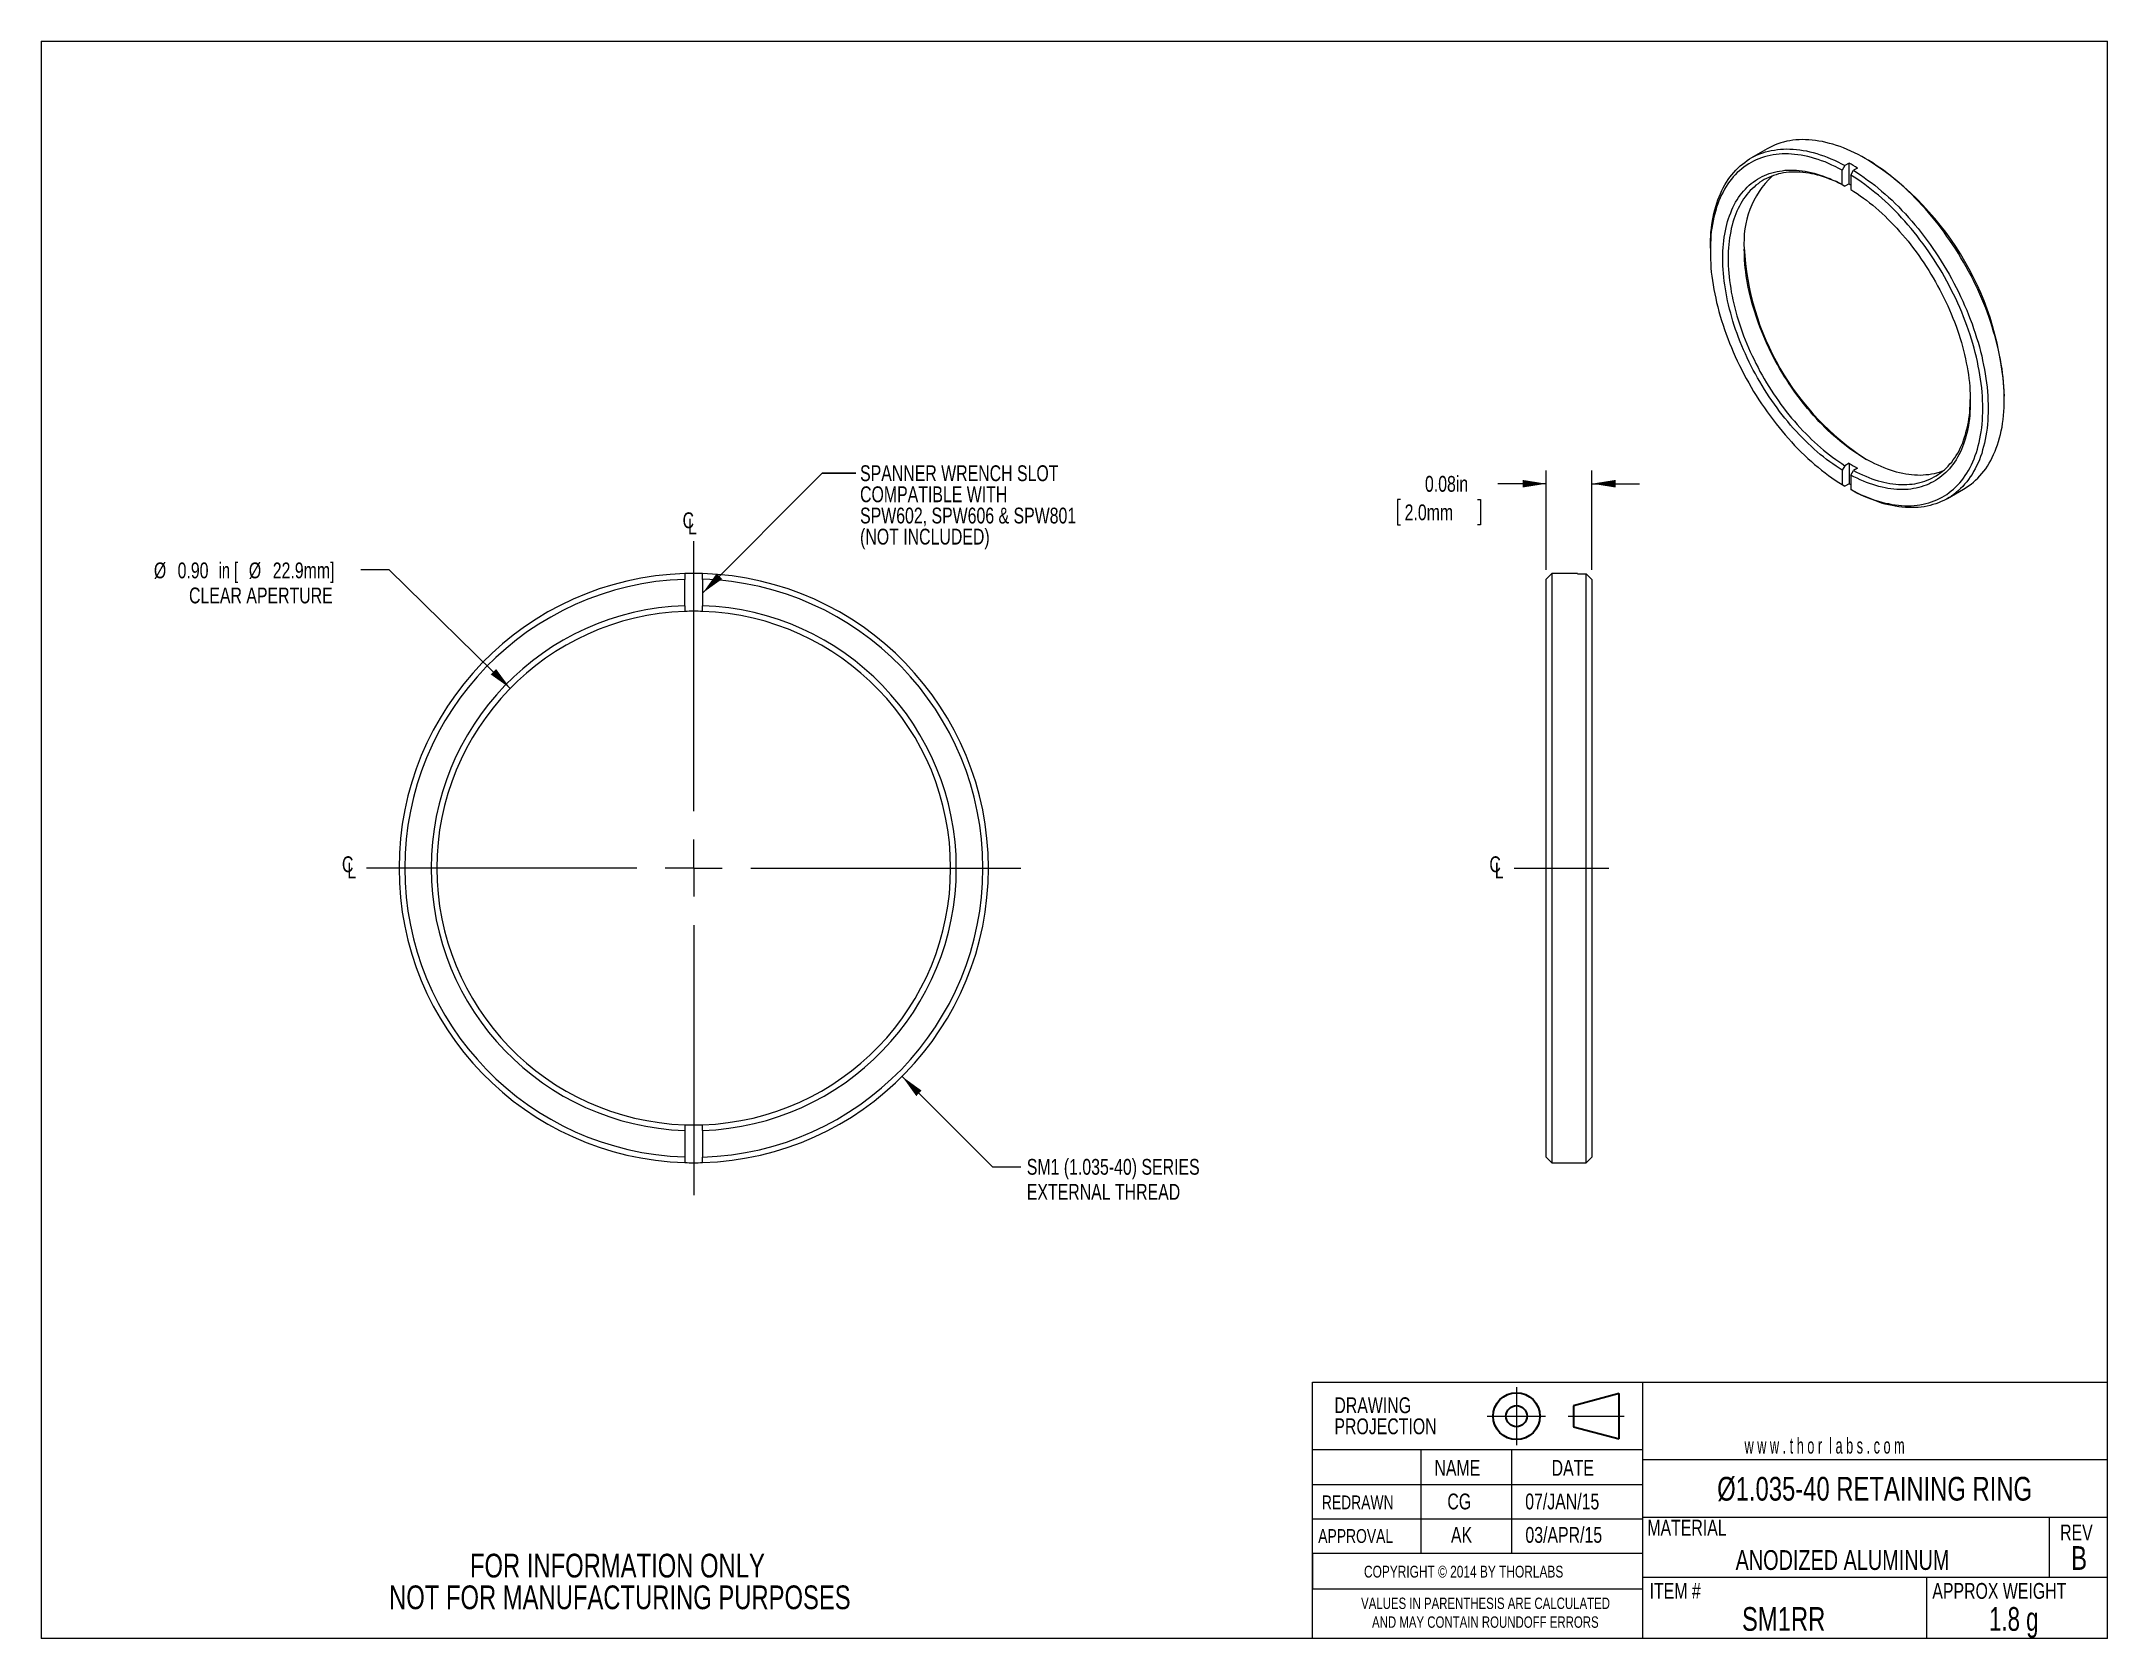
# Model space of a CAD drawing. Header units: inches. Extents: x 0.1 to 10.9, y 0 to 8.5.
import ezdxf

# ---------------------------------------------------------------- set-up
doc = ezdxf.new("R2010")
doc.units = ezdxf.units.IN
doc.header["$MEASUREMENT"] = 0
doc.header["$PDSIZE"] = -1
doc.linetypes.add('CENTERX2', pattern=[0.8, 0.5, -0.1, 0.1, -0.1])
doc.styles.add('SLDTEXTSTYLE0', font='TXT', dxfattribs={"width": 0.75})
doc.styles.add('SLDTEXTSTYLE1', font='TXT', dxfattribs={"width": 0.6})
doc.styles.add('SLDTEXTSTYLE2', font='TXT', dxfattribs={"width": 0.7})
doc.styles.add('SLDTEXTSTYLE3', font='TXT', dxfattribs={"width": 0.6875})
doc.dimstyles.new('SLDDIMSTYLE0', dxfattribs={"dimtxt": 0.083333, "dimasz": 0.125, "dimexe": 0, "dimexo": 0.0625, "dimgap": 0.020833, "dimtad": 0, "dimtih": 1, "dimtoh": 1, "dimlfac": 0.333333, "dimrnd": 1e-09, "dimzin": 0, "dimdsep": 46, "dimtxsty": 'SLDTEXTSTYLE0', "dimsah": 1, "dimcen": 0, "dimadec": 0, "dimazin": 0, "dimtfac": 1, "dimtofl": 0, "dimtmove": 0, "dimatfit": 3, "dimfxl": 1, "dimfrac": 2, "dimtolj": 1, "dimtzin": 12, "dimarcsym": 0})
doc.dimstyles.new('SLDDIMSTYLE1', dxfattribs={"dimtxt": 0.083333, "dimasz": 0.125, "dimexe": 0, "dimexo": 0.0625, "dimgap": 0.020833, "dimtad": 0, "dimtih": 1, "dimtoh": 1, "dimlfac": 0.333333, "dimrnd": 1e-09, "dimzin": 12, "dimdsep": 46, "dimtxsty": 'SLDTEXTSTYLE0', "dimsah": 1, "dimcen": 0, "dimadec": 0, "dimazin": 3, "dimtfac": 1, "dimtofl": 0, "dimtmove": 0, "dimatfit": 3, "dimfxl": 1, "dimfrac": 2, "dimtolj": 1, "dimtzin": 12, "dimarcsym": 0})
doc.dimstyles.new('SLDDIMSTYLE2', dxfattribs={"dimtxt": 0.18, "dimasz": 0.125, "dimexe": 0, "dimexo": 0.0625, "dimgap": 0, "dimtad": 0, "dimtih": 1, "dimtoh": 1, "dimdec": 0, "dimrnd": 1e-09, "dimzin": 0, "dimdsep": 46, "dimtxsty": 'Standard', "dimsah": 1, "dimcen": 0.09, "dimadec": 0, "dimazin": 0, "dimtfac": 0.125, "dimtdec": 0, "dimtofl": 0, "dimtmove": 0, "dimatfit": 3, "dimfxl": 1, "dimfrac": 2, "dimtolj": 1, "dimtzin": 0, "dimarcsym": 0})
doc.dimstyles.new('SLDDIMSTYLE3', dxfattribs={"dimtxt": 0.083333, "dimasz": 0.125, "dimexe": 0, "dimexo": 0.0625, "dimgap": 0.020833, "dimtad": 0, "dimtih": 1, "dimtoh": 1, "dimlfac": 0.333333, "dimrnd": 1e-09, "dimdsep": 46, "dimtxsty": 'SLDTEXTSTYLE0', "dimsah": 1, "dimcen": 0.09, "dimadec": 0, "dimazin": 2, "dimtfac": 1, "dimtmove": 0, "dimatfit": 0, "dimfxl": 1, "dimfrac": 2, "dimtolj": 1, "dimtzin": 12, "dimarcsym": 0})

# ---------------------------------------------------------------- blocks, each defined once
blk = doc.blocks.new('Third Angle Projection Block')
at = {"color": 7, "linetype": 'CENTERX2', "lineweight": 0}
for p, q in [((3.995, 0.938), (3.995, 0.554)), ((3.803, 0.746), (4.187, 0.746)), ((4.336, 0.746), (4.703, 0.746))]:
    blk.add_line(p, q, dxfattribs=at)
at = {"color": 7, "linetype": 'Continuous', "lineweight": 30}
for p, q in [((4.67, 0.896), (4.37, 0.815)), ((4.67, 0.596), (4.67, 0.896)), ((4.37, 0.815), (4.37, 0.676)), ((4.37, 0.676), (4.67, 0.596))]:
    blk.add_line(p, q, dxfattribs=at)
for radius in [0.154, 0.0696]:
    blk.add_circle((3.995, 0.746), radius, dxfattribs=at)
at = {"color": 7, "linetype": 'Continuous', "lineweight": 0}
blk.add_point((3.995, 0.746), dxfattribs=at)
blk = doc.blocks.new('SW_NOTE_0')
at = {"color": 0, "linetype": 'Continuous', "lineweight": 0, "char_height": 0.06, "attachment_point": 2, "style": 'SLDTEXTSTYLE0'}
for s, insert in [('VALUES IN PARENTHESIS ARE CALCULATED', (0.784, 0.077)), ('AND MAY CONTAIN ROUNDOFF ERRORS', (0.783, -0.022))]:
    blk.add_mtext(s, dxfattribs=dict(at, insert=insert))
blk = doc.blocks.new('SW_NOTE_1')
at = {"color": 0, "linetype": 'Continuous', "lineweight": 0, "char_height": 0.0833, "attachment_point": 1, "style": 'SLDTEXTSTYLE0'}
for s, insert in [('DRAWING', (0, 0.107)), ('PROJECTION', (0, -0.004))]:
    blk.add_mtext(s, dxfattribs=dict(at, insert=insert))
blk = doc.blocks.new('SW_NOTE_2')
at = {"color": 0, "linetype": 'Continuous', "lineweight": 0, "char_height": 0.125, "attachment_point": 2, "style": 'SLDTEXTSTYLE0'}
for s, insert in [('FOR INFORMATION ONLY', (0.986, 0.161)), ('NOT FOR MANUFACTURING PURPOSES', (0.999, -0.006))]:
    blk.add_mtext(s, dxfattribs=dict(at, insert=insert))
blk = doc.blocks.new('_D')
at = {"color": 8, "linetype": 'Continuous', "lineweight": 0}
for p, q in [((1.894, 5.667), (1.744, 5.667)), ((2.532, 5.042), (1.894, 5.667))]:
    blk.add_line(p, q, dxfattribs=at)
blk.add_solid([(2.532, 5.042), (2.457, 5.144), (2.429, 5.115)], dxfattribs=at)
at = {"color": 8, "linetype": 'Continuous', "lineweight": 0, "attachment_point": 1}
for s, insert, char_height, style in [('%%c', (0.655, 5.705), 0.0833, 'SLDTEXTSTYLE0'), ('0.90', (0.78, 5.705), 0.0833, 'SLDTEXTSTYLE0'), ('in [', (0.996, 5.705), 0.0833, 'SLDTEXTSTYLE3'), ('%%c', (1.155, 5.705), 0.0833, 'SLDTEXTSTYLE0'), ('22.9mm]', (1.281, 5.705), 0.0833, 'SLDTEXTSTYLE0'), ('CLEAR APERTURE', (0.84, 5.573), 0.08333, 'SLDTEXTSTYLE0')]:
    blk.add_mtext(s, dxfattribs=dict(at, insert=insert, char_height=char_height, style=style))
blk = doc.blocks.new('_D_1')
at = {"color": 8, "linetype": 'Continuous', "lineweight": 0}
for p, q in [((4.596, 2.997), (5.071, 2.522)), ((5.071, 2.522), (5.221, 2.522))]:
    blk.add_line(p, q, dxfattribs=at)
blk.add_solid([(4.596, 2.997), (4.67, 2.894), (4.698, 2.923)], dxfattribs=at)
at = {"color": 8, "linetype": 'Continuous', "lineweight": 0, "char_height": 0.08333, "attachment_point": 1, "style": 'SLDTEXTSTYLE0'}
for s, insert in [('SM1 (1.035-40) SERIES', (5.252, 2.563)), ('EXTERNAL THREAD', (5.252, 2.431))]:
    blk.add_mtext(s, dxfattribs=dict(at, insert=insert))
blk = doc.blocks.new('SW_NOTE_3')
at = {"color": 0, "linetype": 'Continuous', "lineweight": 0, "char_height": 0.08333, "attachment_point": 1, "style": 'SLDTEXTSTYLE0'}
for s, insert in [('SPANNER WRENCH SLOT', (0.022, 0.042)), ('COMPATIBLE WITH', (0.022, -0.069)), ('SPW602, SPW606 & SPW801', (0.022, -0.181)), ('(NOT INCLUDED)', (0.022, -0.292))]:
    blk.add_mtext(s, dxfattribs=dict(at, insert=insert))
blk = doc.blocks.new('SW_SYMBOL_MOD_CL')
at = {"color": 0, "linetype": 'Continuous', "lineweight": 0, "char_height": 30.8, "attachment_point": 5, "style": 'SLDTEXTSTYLE0'}
for s, insert in [('C', (15.7, 23.6)), ('L', (23.6, 11.8))]:
    blk.add_mtext(s, dxfattribs=dict(at, insert=insert))
blk = doc.blocks.new('SW_CENTERMARKSYMBOL_0')
at = {"color": 0, "linetype": 'Continuous', "lineweight": 0}
for p, q in [((0, 0.3), (0, 1.722)), ((0, 0), (0, 0.15)), ((-0.3, 0), (-1.723, 0)), ((0, 0), (-0.15, 0)), ((0, 0), (0, -0.15)), ((0, 0), (0.15, 0)), ((0.3, 0), (1.722, 0)), ((0, -0.3), (0, -1.723))]:
    blk.add_line(p, q, dxfattribs=at)
blk = doc.blocks.new('_D_2')
at = {"color": 7, "linetype": 'Continuous', "lineweight": 0}
for p, q in [((7.988, 6.12), (7.733, 6.12)), ((7.988, 5.667), (7.988, 6.19)), ((8.228, 5.666), (8.228, 6.19)), ((8.228, 6.12), (8.478, 6.12)), ((7.221, 6.036), (7.204, 6.036)), ((7.204, 6.036), (7.204, 5.904)), ((7.625, 6.036), (7.642, 6.036)), ((7.642, 6.036), (7.642, 5.904)), ((7.204, 5.904), (7.221, 5.904)), ((7.642, 5.904), (7.625, 5.904))]:
    blk.add_line(p, q, dxfattribs=at)
for points in [[(7.988, 6.12), (7.863, 6.14), (7.863, 6.1)], [(8.228, 6.12), (8.353, 6.1), (8.353, 6.14)]]:
    blk.add_solid(points, dxfattribs=at)
at = {"color": 7, "linetype": 'Continuous', "lineweight": 0, "char_height": 0.0833, "attachment_point": 1, "style": 'SLDTEXTSTYLE0'}
for s, insert in [('0.08in', (7.349, 6.161)), ('2.0mm', (7.242, 6.011))]:
    blk.add_mtext(s, dxfattribs=dict(at, insert=insert))

msp = doc.modelspace()

# ---------------------------------------------------------------- linework, layer by layer
at = {"color": 7, "linetype": 'Continuous', "lineweight": 0}
for p, q in [((0.062, 8.451), (10.944, 8.451)), ((0.062, 8.451), (0.062, 0.036)), ((10.944, 0.036), (10.944, 8.451)), ((9.151, 7.884), (9.066, 7.835)), ((9.561, 7.796), (9.547, 7.772)), ((9.547, 7.696), (9.547, 7.772)), ((9.583, 7.809), (9.561, 7.796)), ((9.583, 7.7), (9.583, 7.809)), ((9.591, 7.746), (9.606, 7.771)), ((9.591, 7.746), (9.591, 7.67)), ((9.627, 7.783), (9.606, 7.771)), ((9.683, 7.825), (9.668, 7.833)), ((9.547, 7.696), (9.561, 7.688)), ((9.583, 7.7), (9.561, 7.688)), ((8.852, 7.361), (8.852, 7.345)), ((10.4, 6.565), (10.4, 6.582)), ((9.561, 6.215), (9.547, 6.191)), ((9.583, 6.228), (9.561, 6.215)), ((9.583, 6.228), (9.583, 6.119)), ((9.547, 6.191), (9.547, 6.115)), ((9.547, 6.115), (9.561, 6.107)), ((9.583, 6.119), (9.561, 6.107)), ((9.591, 6.165), (9.606, 6.19)), ((9.591, 6.165), (9.591, 6.089)), ((9.627, 6.202), (9.606, 6.19)), ((9.606, 6.081), (9.591, 6.089)), ((10.101, 6.042), (10.186, 6.091)), ((3.451, 5.646), (3.451, 5.616)), ((3.451, 5.477), (3.451, 5.616)), ((3.545, 5.616), (3.545, 5.646)), ((3.545, 5.616), (3.545, 5.477)), ((8.018, 5.647), (7.988, 5.617)), ((7.988, 4.095), (7.988, 5.617)), ((8.153, 5.647), (8.018, 5.647)), ((8.018, 5.647), (8.018, 4.095)), ((8.153, 5.646), (8.153, 5.647)), ((8.153, 5.646), (8.198, 5.646)), ((8.198, 2.543), (8.198, 5.646)), ((8.198, 5.646), (8.228, 5.616)), ((8.228, 5.616), (8.228, 2.573)), ((3.451, 5.477), (3.451, 5.447)), ((3.545, 5.447), (3.545, 5.477)), ((7.988, 2.572), (7.988, 4.095)), ((8.018, 4.095), (8.018, 2.542)), ((3.451, 2.742), (3.451, 2.712)), ((3.545, 2.712), (3.545, 2.742)), ((3.451, 2.712), (3.451, 2.573)), ((3.545, 2.712), (3.545, 2.573)), ((3.451, 2.573), (3.451, 2.543)), ((3.545, 2.543), (3.545, 2.573)), ((7.988, 2.572), (8.018, 2.542)), ((8.018, 2.542), (8.153, 2.542)), ((8.153, 2.542), (8.153, 2.543)), ((8.153, 2.543), (8.198, 2.543)), ((8.228, 2.573), (8.198, 2.543)), ((10.944, 1.387), (10.944, 1.97)), ((6.757, 0.298), (6.757, 1.387)), ((6.757, 1.387), (8.494, 1.387)), ((8.494, 1.387), (8.494, 0.036)), ((8.494, 1.387), (10.944, 1.387)), ((6.757, 0.484), (6.757, 1.03)), ((6.757, 0.036), (6.757, 1.03)), ((8.494, 1.03), (6.757, 1.03)), ((7.328, 1.03), (7.328, 0.484)), ((7.804, 1.03), (7.804, 0.484)), ((8.494, 0.98), (10.944, 0.98)), ((8.494, 0.846), (6.757, 0.846)), ((8.494, 0.666), (6.757, 0.666)), ((8.494, 0.676), (10.944, 0.676)), ((10.637, 0.676), (10.637, 0.36)), ((8.494, 0.484), (6.757, 0.484)), ((6.757, 0.484), (6.757, 0.298)), ((8.494, 0.36), (10.944, 0.36)), ((9.99, 0.36), (9.99, 0.036)), ((6.757, 0.298), (8.494, 0.298)), ((10.944, 0.036), (0.062, 0.036))]:
    msp.add_line(p, q, dxfattribs=at)
at = {"color": 7, "linetype": 'CENTERX2', "lineweight": 0}
msp.add_line((7.818, 4.095), (8.398, 4.095), dxfattribs=at)
at = {"color": 7, "linetype": 'Continuous', "lineweight": 0, "flags": 128}
for points in [[(8.852, 7.361), (8.852, 7.383), (8.853, 7.404), (8.854, 7.425), (8.855, 7.446), (8.858, 7.466), (8.86, 7.486), (8.863, 7.506), (8.867, 7.525), (8.871, 7.544), (8.876, 7.562), (8.881, 7.58), (8.886, 7.598), (8.892, 7.615), (8.898, 7.632), (8.905, 7.648), (8.912, 7.664), (8.92, 7.679), (8.928, 7.694), (8.937, 7.708), (8.946, 7.722), (8.955, 7.735), (8.965, 7.748), (8.976, 7.76), (8.986, 7.772), (8.997, 7.783), (9.009, 7.794), (9.021, 7.804), (9.033, 7.813), (9.045, 7.822), (9.058, 7.831), (9.071, 7.838), (9.085, 7.845), (9.099, 7.852), (9.113, 7.858), (9.128, 7.863), (9.143, 7.868), (9.158, 7.872), (9.173, 7.875), (9.189, 7.878), (9.205, 7.881), (9.221, 7.882), (9.237, 7.883), (9.254, 7.884), (9.271, 7.883), (9.288, 7.883), (9.305, 7.881), (9.323, 7.879), (9.341, 7.876), (9.358, 7.873), (9.376, 7.869), (9.394, 7.864), (9.413, 7.859), (9.431, 7.853), (9.449, 7.847), (9.468, 7.84), (9.486, 7.832), (9.505, 7.824), (9.524, 7.816), (9.543, 7.806), (9.561, 7.796)], [(9.547, 7.772), (9.529, 7.781), (9.51, 7.791), (9.492, 7.799), (9.474, 7.807), (9.456, 7.815), (9.437, 7.821), (9.419, 7.828), (9.401, 7.833), (9.384, 7.838), (9.366, 7.843), (9.348, 7.847), (9.331, 7.85), (9.313, 7.853), (9.296, 7.855), (9.279, 7.856), (9.263, 7.857), (9.246, 7.857), (9.23, 7.857), (9.214, 7.856), (9.198, 7.854), (9.182, 7.852), (9.167, 7.849), (9.152, 7.846), (9.137, 7.842), (9.122, 7.837), (9.108, 7.832), (9.094, 7.826), (9.08, 7.82), (9.067, 7.813), (9.054, 7.805), (9.041, 7.797), (9.029, 7.788), (9.017, 7.779), (9.006, 7.769), (8.994, 7.759), (8.983, 7.748), (8.973, 7.736), (8.963, 7.724), (8.953, 7.712), (8.944, 7.699), (8.935, 7.685), (8.927, 7.671), (8.919, 7.656), (8.911, 7.641), (8.904, 7.626), (8.897, 7.61), (8.891, 7.594), (8.885, 7.577), (8.88, 7.559), (8.875, 7.542), (8.871, 7.524), (8.867, 7.505), (8.863, 7.486), (8.86, 7.467), (8.857, 7.448), (8.855, 7.428), (8.854, 7.407), (8.853, 7.387), (8.852, 7.366), (8.852, 7.345), (8.852, 7.324), (8.853, 7.302), (8.854, 7.28), (8.855, 7.258), (8.857, 7.235), (8.86, 7.213), (8.863, 7.19), (8.867, 7.167), (8.871, 7.144), (8.875, 7.121), (8.88, 7.098), (8.885, 7.074), (8.891, 7.051), (8.897, 7.027), (8.904, 7.003), (8.911, 6.98), (8.919, 6.956), (8.927, 6.932), (8.935, 6.908), (8.944, 6.885), (8.953, 6.861), (8.963, 6.837), (8.973, 6.814), (8.983, 6.79), (8.994, 6.767), (9.006, 6.743), (9.017, 6.72), (9.029, 6.697), (9.041, 6.674), (9.054, 6.651), (9.067, 6.629), (9.08, 6.606), (9.094, 6.584), (9.108, 6.562), (9.122, 6.54), (9.137, 6.519), (9.152, 6.498), (9.167, 6.477), (9.182, 6.456), (9.198, 6.436), (9.214, 6.416), (9.23, 6.396), (9.246, 6.377), (9.263, 6.358), (9.279, 6.34), (9.296, 6.322), (9.313, 6.304), (9.331, 6.287), (9.348, 6.27), (9.366, 6.253), (9.384, 6.237), (9.401, 6.222), (9.419, 6.207), (9.437, 6.192), (9.456, 6.178), (9.474, 6.164), (9.492, 6.151), (9.51, 6.139), (9.529, 6.127), (9.547, 6.115)], [(10.186, 6.091), (10.186, 6.091), (10.199, 6.1), (10.212, 6.108), (10.225, 6.118), (10.237, 6.128), (10.249, 6.138), (10.26, 6.149), (10.271, 6.161), (10.282, 6.173), (10.292, 6.186), (10.302, 6.199), (10.311, 6.213), (10.32, 6.228), (10.329, 6.243), (10.337, 6.258), (10.344, 6.274), (10.352, 6.291), (10.358, 6.307), (10.364, 6.325), (10.37, 6.343), (10.375, 6.361), (10.38, 6.38), (10.384, 6.399), (10.388, 6.418), (10.391, 6.438), (10.394, 6.459), (10.396, 6.479), (10.398, 6.5), (10.399, 6.522), (10.4, 6.543), (10.4, 6.565), (10.4, 6.588), (10.399, 6.61), (10.398, 6.633), (10.396, 6.656), (10.394, 6.679), (10.391, 6.703), (10.388, 6.726), (10.384, 6.75), (10.38, 6.774), (10.375, 6.798), (10.37, 6.823), (10.364, 6.847), (10.358, 6.872), (10.352, 6.896), (10.344, 6.921), (10.337, 6.946), (10.329, 6.97), (10.32, 6.995), (10.311, 7.02), (10.302, 7.044), (10.292, 7.069), (10.282, 7.094), (10.271, 7.118), (10.26, 7.143), (10.249, 7.167), (10.237, 7.191), (10.225, 7.215), (10.212, 7.239), (10.199, 7.263), (10.186, 7.287), (10.172, 7.31), (10.158, 7.333), (10.144, 7.356), (10.129, 7.379), (10.114, 7.401), (10.098, 7.423), (10.083, 7.445), (10.067, 7.466), (10.051, 7.488), (10.034, 7.508), (10.017, 7.529), (10.001, 7.549), (9.983, 7.569), (9.966, 7.588), (9.948, 7.607), (9.931, 7.625), (9.913, 7.643), (9.894, 7.661), (9.876, 7.678), (9.858, 7.695), (9.839, 7.711), (9.82, 7.727), (9.802, 7.742), (9.783, 7.756), (9.764, 7.771), (9.745, 7.784), (9.726, 7.797), (9.707, 7.81), (9.687, 7.822), (9.668, 7.833), (9.649, 7.844), (9.63, 7.854), (9.611, 7.863), (9.592, 7.872), (9.573, 7.881), (9.554, 7.889), (9.535, 7.896), (9.516, 7.902), (9.497, 7.908), (9.479, 7.913), (9.46, 7.918), (9.442, 7.922), (9.424, 7.925), (9.406, 7.928), (9.388, 7.93), (9.371, 7.932), (9.353, 7.932), (9.336, 7.933), (9.319, 7.932), (9.302, 7.931), (9.286, 7.929), (9.27, 7.927), (9.254, 7.924), (9.238, 7.92), (9.223, 7.915), (9.208, 7.91), (9.193, 7.905), (9.179, 7.899), (9.165, 7.892), (9.151, 7.884)], [(9.547, 6.191), (9.531, 6.202), (9.514, 6.213), (9.497, 6.224), (9.481, 6.236), (9.464, 6.248), (9.448, 6.261), (9.431, 6.274), (9.415, 6.288), (9.399, 6.302), (9.383, 6.317), (9.367, 6.332), (9.351, 6.347), (9.335, 6.363), (9.32, 6.379), (9.305, 6.395), (9.289, 6.412), (9.274, 6.429), (9.26, 6.447), (9.245, 6.465), (9.231, 6.483), (9.216, 6.501), (9.203, 6.52), (9.189, 6.539), (9.175, 6.558), (9.162, 6.578), (9.149, 6.597), (9.137, 6.617), (9.124, 6.637), (9.112, 6.658), (9.101, 6.678), (9.089, 6.699), (9.078, 6.719), (9.067, 6.74), (9.057, 6.761), (9.046, 6.783), (9.037, 6.804), (9.027, 6.825), (9.018, 6.847), (9.009, 6.868), (9.001, 6.89), (8.993, 6.911), (8.985, 6.933), (8.978, 6.954), (8.971, 6.976), (8.965, 6.997), (8.959, 7.019), (8.953, 7.04), (8.948, 7.062), (8.943, 7.083), (8.939, 7.104), (8.935, 7.125), (8.931, 7.146), (8.928, 7.167), (8.925, 7.187), (8.923, 7.208), (8.921, 7.228), (8.919, 7.248), (8.918, 7.268), (8.918, 7.288), (8.917, 7.307), (8.918, 7.326), (8.918, 7.345), (8.919, 7.364), (8.921, 7.382), (8.923, 7.4), (8.925, 7.418), (8.928, 7.435), (8.931, 7.452), (8.935, 7.469), (8.939, 7.485), (8.943, 7.501), (8.948, 7.517), (8.953, 7.532), (8.959, 7.547), (8.965, 7.562), (8.971, 7.576), (8.978, 7.589), (8.985, 7.603), (8.993, 7.615), (9.001, 7.628), (9.009, 7.64), (9.018, 7.651), (9.027, 7.662), (9.037, 7.672), (9.046, 7.682), (9.057, 7.692), (9.067, 7.701), (9.078, 7.709), (9.089, 7.717), (9.101, 7.724), (9.112, 7.731), (9.124, 7.738), (9.137, 7.744), (9.149, 7.749), (9.162, 7.754), (9.175, 7.758), (9.189, 7.762), (9.203, 7.765), (9.216, 7.767), (9.231, 7.769), (9.245, 7.771), (9.26, 7.772), (9.274, 7.772), (9.289, 7.772), (9.305, 7.771), (9.32, 7.77), (9.335, 7.768), (9.351, 7.766), (9.367, 7.763), (9.383, 7.76), (9.399, 7.756), (9.415, 7.751), (9.431, 7.746), (9.448, 7.74), (9.464, 7.734), (9.481, 7.728), (9.497, 7.72), (9.514, 7.713), (9.531, 7.705), (9.547, 7.696)], [(9.561, 7.688), (9.545, 7.696), (9.529, 7.704), (9.512, 7.712), (9.496, 7.719), (9.48, 7.725), (9.464, 7.731), (9.448, 7.737), (9.432, 7.742), (9.416, 7.746), (9.401, 7.75), (9.385, 7.753), (9.37, 7.756), (9.354, 7.758), (9.339, 7.76), (9.324, 7.761), (9.309, 7.762), (9.295, 7.762), (9.28, 7.762), (9.266, 7.761), (9.252, 7.759), (9.238, 7.757), (9.224, 7.755), (9.211, 7.752), (9.198, 7.748), (9.185, 7.744), (9.172, 7.739), (9.16, 7.734), (9.148, 7.728), (9.136, 7.722), (9.125, 7.715), (9.113, 7.708), (9.103, 7.7), (9.092, 7.692), (9.082, 7.683), (9.072, 7.674), (9.062, 7.664), (9.053, 7.654), (9.044, 7.643), (9.036, 7.632), (9.027, 7.621), (9.02, 7.609), (9.012, 7.596), (9.005, 7.583), (8.998, 7.57), (8.992, 7.556), (8.986, 7.542), (8.981, 7.527), (8.975, 7.513), (8.971, 7.497), (8.966, 7.482), (8.962, 7.465), (8.959, 7.449), (8.956, 7.432), (8.953, 7.415), (8.951, 7.398), (8.949, 7.38), (8.947, 7.362), (8.946, 7.344), (8.946, 7.326), (8.946, 7.307), (8.946, 7.288), (8.946, 7.269), (8.947, 7.249), (8.949, 7.23), (8.951, 7.21), (8.953, 7.19), (8.956, 7.17), (8.959, 7.15), (8.962, 7.129), (8.966, 7.108), (8.971, 7.088), (8.975, 7.067), (8.981, 7.046), (8.986, 7.025), (8.992, 7.004), (8.998, 6.983), (9.005, 6.962), (9.012, 6.941), (9.02, 6.92), (9.027, 6.899), (9.036, 6.878), (9.044, 6.857), (9.053, 6.836), (9.062, 6.815), (9.072, 6.794), (9.082, 6.774), (9.092, 6.753), (9.103, 6.732), (9.113, 6.712), (9.125, 6.692), (9.136, 6.672), (9.148, 6.652), (9.16, 6.632), (9.172, 6.613), (9.185, 6.594), (9.198, 6.575), (9.211, 6.556), (9.224, 6.537), (9.238, 6.519), (9.252, 6.501), (9.266, 6.483), (9.28, 6.466), (9.295, 6.449), (9.309, 6.432), (9.324, 6.416), (9.339, 6.399), (9.354, 6.384), (9.37, 6.368), (9.385, 6.353), (9.401, 6.339), (9.416, 6.324), (9.432, 6.311), (9.448, 6.297), (9.464, 6.284), (9.48, 6.272), (9.496, 6.26), (9.512, 6.248), (9.529, 6.237), (9.545, 6.226), (9.561, 6.215)], [(9.591, 6.089), (9.61, 6.08), (9.628, 6.071), (9.646, 6.062), (9.665, 6.054), (9.683, 6.047), (9.701, 6.04), (9.719, 6.034), (9.737, 6.028), (9.755, 6.023), (9.773, 6.018), (9.79, 6.015), (9.808, 6.011), (9.825, 6.009), (9.842, 6.007), (9.859, 6.005), (9.876, 6.004), (9.892, 6.004), (9.909, 6.004), (9.925, 6.005), (9.941, 6.007), (9.956, 6.009), (9.972, 6.012), (9.987, 6.016), (10.002, 6.02), (10.016, 6.024), (10.031, 6.029), (10.045, 6.035), (10.058, 6.042), (10.072, 6.049), (10.085, 6.056), (10.097, 6.064), (10.109, 6.073), (10.121, 6.082), (10.133, 6.092), (10.144, 6.103), (10.155, 6.114), (10.166, 6.125), (10.176, 6.137), (10.185, 6.15), (10.194, 6.163), (10.203, 6.176), (10.212, 6.19), (10.22, 6.205), (10.227, 6.22), (10.234, 6.235), (10.241, 6.251), (10.247, 6.268), (10.253, 6.285), (10.259, 6.302), (10.263, 6.319), (10.268, 6.338), (10.272, 6.356), (10.275, 6.375), (10.279, 6.394), (10.281, 6.414), (10.283, 6.434), (10.285, 6.454), (10.286, 6.474), (10.287, 6.495), (10.287, 6.516), (10.287, 6.538), (10.286, 6.559), (10.285, 6.581), (10.283, 6.603), (10.281, 6.626), (10.279, 6.648), (10.275, 6.671), (10.272, 6.694), (10.268, 6.717), (10.263, 6.74), (10.259, 6.764), (10.253, 6.787), (10.247, 6.811), (10.241, 6.834), (10.234, 6.858), (10.227, 6.882), (10.22, 6.905), (10.212, 6.929), (10.203, 6.953), (10.194, 6.977), (10.185, 7), (10.176, 7.024), (10.166, 7.048), (10.155, 7.071), (10.144, 7.095), (10.133, 7.118), (10.121, 7.141), (10.109, 7.164), (10.097, 7.187), (10.085, 7.21), (10.072, 7.233), (10.058, 7.255), (10.045, 7.277), (10.031, 7.299), (10.016, 7.321), (10.002, 7.342), (9.987, 7.364), (9.972, 7.384), (9.956, 7.405), (9.941, 7.425), (9.925, 7.445), (9.909, 7.465), (9.892, 7.484), (9.876, 7.503), (9.859, 7.521), (9.842, 7.54), (9.825, 7.557), (9.808, 7.575), (9.79, 7.592), (9.773, 7.608), (9.755, 7.624), (9.737, 7.64), (9.719, 7.655), (9.701, 7.669), (9.683, 7.683), (9.665, 7.697), (9.646, 7.71), (9.628, 7.723), (9.61, 7.735), (9.591, 7.746)], [(9.606, 7.771), (9.624, 7.759), (9.643, 7.747), (9.662, 7.734), (9.68, 7.72), (9.699, 7.707), (9.718, 7.692), (9.736, 7.677), (9.754, 7.662), (9.772, 7.646), (9.791, 7.63), (9.809, 7.613), (9.826, 7.596), (9.844, 7.578), (9.861, 7.56), (9.879, 7.542), (9.896, 7.523), (9.913, 7.503), (9.929, 7.484), (9.946, 7.464), (9.962, 7.443), (9.978, 7.423), (9.994, 7.402), (10.009, 7.381), (10.024, 7.359), (10.039, 7.337), (10.054, 7.315), (10.068, 7.293), (10.082, 7.27), (10.095, 7.247), (10.109, 7.224), (10.122, 7.201), (10.134, 7.177), (10.146, 7.154), (10.158, 7.13), (10.17, 7.106), (10.181, 7.082), (10.191, 7.058), (10.202, 7.034), (10.211, 7.01), (10.221, 6.986), (10.23, 6.962), (10.238, 6.937), (10.247, 6.913), (10.254, 6.889), (10.262, 6.865), (10.269, 6.841), (10.275, 6.817), (10.281, 6.793), (10.286, 6.769), (10.291, 6.745), (10.296, 6.721), (10.3, 6.698), (10.303, 6.674), (10.307, 6.651), (10.309, 6.628), (10.311, 6.605), (10.313, 6.583), (10.314, 6.56), (10.315, 6.538), (10.315, 6.516), (10.315, 6.495), (10.314, 6.473), (10.313, 6.453), (10.311, 6.432), (10.309, 6.412), (10.307, 6.392), (10.303, 6.372), (10.3, 6.353), (10.296, 6.334), (10.291, 6.316), (10.286, 6.298), (10.281, 6.28), (10.275, 6.263), (10.269, 6.246), (10.262, 6.23), (10.254, 6.214), (10.247, 6.199), (10.238, 6.184), (10.23, 6.169), (10.221, 6.156), (10.211, 6.142), (10.202, 6.13), (10.191, 6.117), (10.181, 6.106), (10.17, 6.094), (10.158, 6.084), (10.146, 6.074), (10.134, 6.064), (10.122, 6.055), (10.109, 6.047), (10.095, 6.039), (10.082, 6.032), (10.068, 6.026), (10.054, 6.02), (10.039, 6.014), (10.024, 6.01), (10.009, 6.006), (9.994, 6.002), (9.978, 5.999), (9.962, 5.997), (9.946, 5.995), (9.929, 5.994), (9.913, 5.994), (9.896, 5.994), (9.879, 5.995), (9.861, 5.997), (9.844, 5.999), (9.826, 6.001), (9.809, 6.005), (9.791, 6.009), (9.772, 6.013), (9.754, 6.018), (9.736, 6.024), (9.718, 6.031), (9.699, 6.038), (9.68, 6.045), (9.662, 6.053), (9.643, 6.062), (9.624, 6.071), (9.606, 6.081)], [(9.583, 7.7), (9.588, 7.697), (9.591, 7.695)], [(9.591, 7.67), (9.608, 7.66), (9.625, 7.649), (9.641, 7.637), (9.658, 7.625), (9.674, 7.613), (9.691, 7.6), (9.707, 7.587), (9.724, 7.573), (9.74, 7.559), (9.756, 7.544), (9.772, 7.529), (9.787, 7.514), (9.803, 7.498), (9.819, 7.482), (9.834, 7.466), (9.849, 7.449), (9.864, 7.432), (9.879, 7.414), (9.894, 7.397), (9.908, 7.378), (9.922, 7.36), (9.936, 7.341), (9.95, 7.322), (9.963, 7.303), (9.976, 7.284), (9.989, 7.264), (10.002, 7.244), (10.014, 7.224), (10.026, 7.204), (10.038, 7.183), (10.049, 7.163), (10.061, 7.142), (10.071, 7.121), (10.082, 7.1), (10.092, 7.079), (10.102, 7.057), (10.111, 7.036), (10.12, 7.015), (10.129, 6.993), (10.138, 6.972), (10.146, 6.95), (10.153, 6.929), (10.16, 6.907), (10.167, 6.885), (10.174, 6.864), (10.18, 6.842), (10.185, 6.821), (10.191, 6.8), (10.196, 6.778), (10.2, 6.757), (10.204, 6.736), (10.208, 6.715), (10.211, 6.695), (10.214, 6.674), (10.216, 6.654), (10.218, 6.633), (10.219, 6.613), (10.22, 6.593), (10.221, 6.574), (10.221, 6.554), (10.221, 6.535), (10.22, 6.516), (10.219, 6.498), (10.218, 6.479), (10.216, 6.461), (10.214, 6.443), (10.211, 6.426), (10.208, 6.409), (10.204, 6.392), (10.2, 6.376), (10.196, 6.36), (10.191, 6.344), (10.185, 6.329), (10.18, 6.314), (10.174, 6.3), (10.167, 6.285), (10.16, 6.272), (10.153, 6.259), (10.146, 6.246), (10.138, 6.234), (10.129, 6.222), (10.12, 6.21), (10.111, 6.199), (10.102, 6.189), (10.092, 6.179), (10.082, 6.17), (10.071, 6.161), (10.061, 6.152), (10.049, 6.144), (10.038, 6.137), (10.026, 6.13), (10.014, 6.124), (10.002, 6.118), (9.989, 6.112), (9.976, 6.108), (9.963, 6.103), (9.95, 6.1), (9.936, 6.096), (9.922, 6.094), (9.908, 6.092), (9.894, 6.09), (9.879, 6.089), (9.864, 6.089), (9.849, 6.089), (9.834, 6.09), (9.819, 6.091), (9.803, 6.093), (9.787, 6.095), (9.772, 6.098), (9.756, 6.102), (9.74, 6.106), (9.724, 6.11), (9.707, 6.115), (9.691, 6.121), (9.674, 6.127), (9.658, 6.134), (9.641, 6.141), (9.625, 6.149), (9.608, 6.157), (9.591, 6.165)], [(10.075, 6.186), (10.07, 6.184), (10.057, 6.179), (10.043, 6.176), (10.03, 6.172), (10.016, 6.17), (10.002, 6.167), (9.987, 6.166), (9.973, 6.165), (9.958, 6.164), (9.943, 6.165), (9.928, 6.165), (9.912, 6.166), (9.897, 6.168), (9.881, 6.171), (9.865, 6.174), (9.849, 6.177), (9.833, 6.181), (9.817, 6.186), (9.801, 6.191), (9.785, 6.197), (9.768, 6.203), (9.752, 6.21), (9.735, 6.217), (9.718, 6.225), (9.702, 6.233), (9.685, 6.242), (9.668, 6.251), (9.652, 6.261), (9.635, 6.272), (9.618, 6.282), (9.602, 6.294), (9.585, 6.306), (9.569, 6.318), (9.552, 6.331), (9.536, 6.344), (9.519, 6.358), (9.503, 6.372), (9.487, 6.386), (9.471, 6.401), (9.455, 6.416), (9.44, 6.432), (9.424, 6.448), (9.409, 6.465), (9.394, 6.482), (9.379, 6.499), (9.364, 6.516), (9.349, 6.534), (9.335, 6.552), (9.321, 6.571), (9.307, 6.589), (9.293, 6.608), (9.28, 6.628), (9.267, 6.647), (9.254, 6.667), (9.241, 6.687), (9.229, 6.707), (9.217, 6.727), (9.206, 6.748), (9.194, 6.769), (9.183, 6.789), (9.173, 6.81), (9.162, 6.832), (9.152, 6.853), (9.143, 6.874), (9.133, 6.895), (9.124, 6.917), (9.116, 6.938), (9.108, 6.96), (9.1, 6.981), (9.093, 7.003), (9.086, 7.025), (9.079, 7.046), (9.073, 7.068), (9.067, 7.089), (9.062, 7.11), (9.057, 7.132), (9.052, 7.153), (9.048, 7.174), (9.044, 7.195), (9.041, 7.216), (9.038, 7.236), (9.036, 7.257), (9.034, 7.277), (9.032, 7.297), (9.031, 7.317), (9.031, 7.337), (9.03, 7.356)], [(9.606, 6.19), (9.622, 6.181), (9.638, 6.173), (9.654, 6.166), (9.671, 6.159), (9.687, 6.152), (9.703, 6.146), (9.719, 6.141), (9.735, 6.136), (9.751, 6.132), (9.766, 6.128), (9.782, 6.124), (9.797, 6.121), (9.813, 6.119), (9.828, 6.117), (9.843, 6.116), (9.858, 6.116), (9.872, 6.115), (9.887, 6.116), (9.901, 6.117), (9.915, 6.118), (9.929, 6.12), (9.942, 6.123), (9.956, 6.126), (9.969, 6.13), (9.982, 6.134), (9.994, 6.138), (10.007, 6.144), (10.019, 6.149), (10.031, 6.156), (10.042, 6.162), (10.053, 6.17), (10.064, 6.177), (10.075, 6.186), (10.085, 6.194), (10.095, 6.204), (10.105, 6.213), (10.114, 6.224), (10.123, 6.234), (10.131, 6.245), (10.139, 6.257), (10.147, 6.269), (10.155, 6.281), (10.162, 6.294), (10.168, 6.308), (10.175, 6.321), (10.181, 6.336), (10.186, 6.35), (10.191, 6.365), (10.196, 6.38), (10.2, 6.396), (10.204, 6.412), (10.208, 6.429), (10.211, 6.445), (10.214, 6.462), (10.216, 6.48), (10.218, 6.497), (10.219, 6.515), (10.22, 6.533), (10.221, 6.552), (10.221, 6.563)], [(9.591, 6.114), (9.588, 6.116), (9.583, 6.119)]]:
    msp.add_lwpolyline(points, dxfattribs=at)
at = {"color": 7, "linetype": 'Continuous', "lineweight": 0}
for centre, radius, start, end in [((9.509, 7.394), 0.48, 133.7761, 184.5811), ((9.117, 6.951), 0.976, 58.504, 61.5014), ((8.842, 6.511), 1.56, 2.6058, 57.3888), ((10.449, 7.439), 1.421, 183.0132, 236.9815), ((10.029, 6.951), 0.85, 238.2829, 241.7225), ((3.498, 4.095), 1.552, 91.7302, 268.2698), ((3.498, 4.095), 1.522, 91.7643, 268.2357), ((3.498, 4.095), 1.552, 88.2698, 91.7302), ((3.498, 4.095), 1.552, 271.7302, 88.2698), ((3.498, 4.095), 1.523, 271.7643, 88.2357), ((3.498, 4.095), 1.383, 91.9423, 268.0577), ((3.498, 4.095), 1.353, 91.9854, 268.0146), ((3.498, 4.095), 1.353, 88.0146, 91.9854), ((3.498, 4.095), 1.383, 271.9423, 88.0577), ((3.498, 4.095), 1.353, 271.9854, 88.0146), ((3.498, 4.095), 1.353, 268.0146, 271.9854), ((3.498, 4.095), 1.552, 268.2698, 271.7302)]:
    msp.add_arc(centre, radius, start, end, dxfattribs=at)

# ---------------------------------------------------------------- block references
at = {"color": 8, "linetype": 'Continuous', "lineweight": 0}
msp.add_blockref('SW_NOTE_3', (4.352, 6.175), dxfattribs=at)
at = {"color": 7, "linetype": 'Continuous', "lineweight": 0, "xscale": 0.0027037109, "yscale": 0.0027037109, "zscale": 0.0027037109}
for p in [(3.427, 5.863), (1.633, 4.051), (7.676, 4.051)]:
    msp.add_blockref('SW_SYMBOL_MOD_CL', p, dxfattribs=at)
at = {"color": 7, "linetype": 'Continuous', "lineweight": 0}
for name, p in [('SW_CENTERMARKSYMBOL_0', (3.498, 4.095)), ('SW_NOTE_1', (6.872, 1.2)), ('SW_NOTE_2', (2.11, 0.322)), ('SW_NOTE_0', (6.884, 0.175))]:
    msp.add_blockref(name, p, dxfattribs=at)
at = {"color": 7, "linetype": 'Continuous', "xscale": 0.8, "yscale": 0.8, "zscale": 0.8}
msp.add_blockref('Third Angle Projection Block', (4.635, 0.611), dxfattribs=at)

# ---------------------------------------------------------------- texts
at = {"color": 7, "linetype": 'Continuous', "lineweight": 0}
for s, insert, char_height, attachment_point, style in [('w w w . t h o r  l a b s . c o m', (9.032, 1.094), 0.08333, 1, 'SLDTEXTSTYLE1'), ('NAME', (7.399, 0.977), 0.0833, 1, 'SLDTEXTSTYLE0'), ('DATE', (8.016, 0.977), 0.0833, 1, 'SLDTEXTSTYLE0'), ('Ø1.035-40 RETAINING RING', (9.717, 0.888), 0.125, 2, 'SLDTEXTSTYLE0'), ('REDRAWN', (6.806, 0.79), 0.0729, 1, 'SLDTEXTSTYLE0'), ('CG', (7.467, 0.8), 0.0833, 1, 'SLDTEXTSTYLE0'), ('07/JAN/15', (7.877, 0.8), 0.0833, 1, 'SLDTEXTSTYLE0'), ('MATERIAL', (8.52, 0.662), 0.0833, 1, 'SLDTEXTSTYLE0'), ('APPROVAL', (6.787, 0.613), 0.0729, 1, 'SLDTEXTSTYLE0'), ('AK', (7.486, 0.624), 0.0833, 1, 'SLDTEXTSTYLE0'), ('03/APR/15', (7.878, 0.624), 0.0833, 1, 'SLDTEXTSTYLE0'), ('REV', (10.694, 0.637), 0.0833, 1, 'SLDTEXTSTYLE0'), ('ANODIZED ALUMINUM', (9.548, 0.502), 0.10417, 2, 'SLDTEXTSTYLE0'), ('B', (10.794, 0.523), 0.125, 2, 'SLDTEXTSTYLE0'), ('COPYRIGHT © 2014 BY THORLABS', (7.028, 0.42), 0.0625, 1, 'SLDTEXTSTYLE0'), ('ITEM #', (8.532, 0.329), 0.0833, 1, 'SLDTEXTSTYLE0'), ('APPROX WEIGHT', (10.021, 0.329), 0.08333, 1, 'SLDTEXTSTYLE0'), ('SM1RR', (9.238, 0.202), 0.125, 2, 'SLDTEXTSTYLE0'), ('1.8 g', (10.45, 0.202), 0.125, 2, 'SLDTEXTSTYLE2')]:
    msp.add_mtext(s, dxfattribs=dict(at, insert=insert, char_height=char_height, attachment_point=attachment_point, style=style))

# ---------------------------------------------------------------- dimensions: what is measured, and where the dimension line sits
dim = msp.add_linear_dim(base=(8.228, 6.12), p1=(7.988, 5.617), p2=(8.228, 5.616), dimstyle='SLDDIMSTYLE3', dxfattribs=at)
dim.commit()
dim.dimension.update_dxf_attribs({"geometry": '_D_2', "text_midpoint": (7.423, 6.12), "dimtype": 160})
at = {"color": 8, "linetype": 'Continuous', "lineweight": 0}
dim = msp.add_diameter_dim_2p(p1=(4.464, 3.147), p2=(2.532, 5.042), text='<>in [%%c22.9mm]\\PCLEAR APERTURE', dimstyle='SLDDIMSTYLE0', dxfattribs=at)
dim.commit()
dim.dimension.update_dxf_attribs({"geometry": '_D', "text_midpoint": (1.199, 5.667), "dimtype": 163})
dim = msp.add_diameter_dim_2p(p1=(2.4, 5.192), p2=(4.596, 2.997), text='SM1 (1.035-40) SERIES\\PEXTERNAL THREAD', dimstyle='SLDDIMSTYLE1', override={"dimpost": '<>'}, dxfattribs=at)
dim.commit()
dim.dimension.update_dxf_attribs({"geometry": '_D_1', "text_midpoint": (5.813, 2.522), "dimtype": 163})

# ---------------------------------------------------------------- leaders
msp.add_leader([(3.545, 5.544), (4.174, 6.175), (4.352, 6.175)], dimstyle='SLDDIMSTYLE2', dxfattribs=at)

doc.saveas('drawing.dxf')
